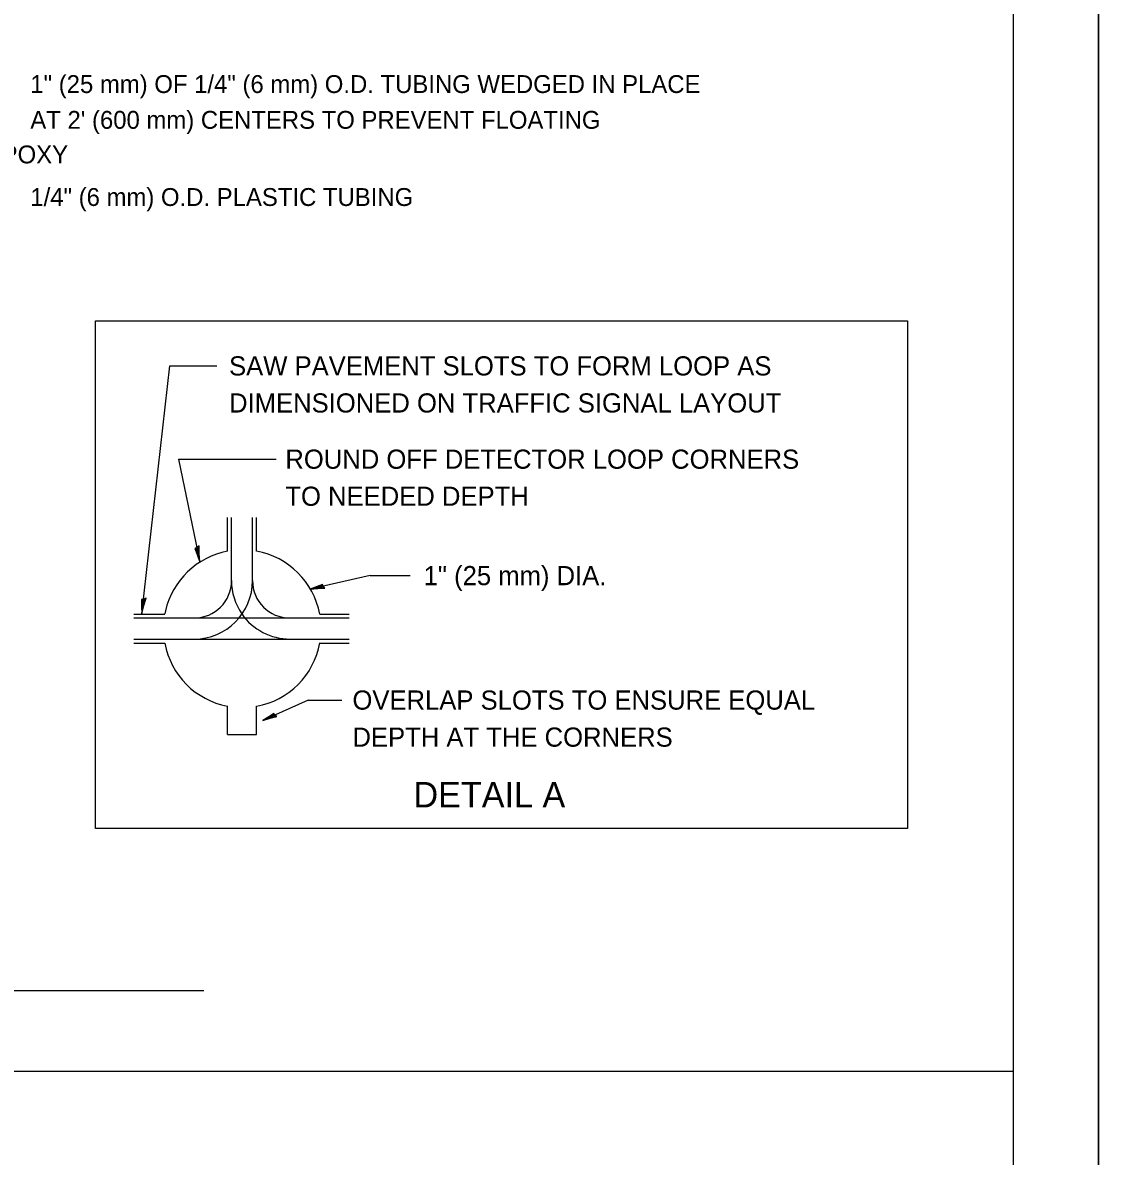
# Model space of a CAD drawing. Extents: x 1709823 to 1716999, y 1398858 to 1402388.
# Drawn here: x 1715512.3 to 1715638.6, y 1401786.9 to 1401920 of the extents above; entities that cross this region are included whole.
import ezdxf

# ---------------------------------------------------------------- set-up
doc = ezdxf.new("R2010")
doc.units = 0
for name, color, linetype in [('Design_EX_Roadway Notes', 7, 'Continuous'), ('Level 48', 7, 'Continuous'), ('Sheets_50 Reference Boundary', 7, 'Continuous'), ('Sheets_General Details', 7, 'Continuous'), ('Signals_EX_Detector Loop', 7, 'Continuous')]:
    doc.layers.add(name, color=color, linetype=linetype)

msp = doc.modelspace()

# ---------------------------------------------------------------- linework, layer by layer
at = {"layer": 'Design_EX_Roadway Notes'}
for p, q in [((1715526.29, 1401850.61), (1715529.57, 1401879.73)), ((1715529.57, 1401879.73), (1715535.09, 1401879.73)), ((1715530.62, 1401868.78), (1715542.07, 1401868.78)), ((1715530.62, 1401868.78), (1715533.1, 1401856.69)), ((1715553.12, 1401855.11), (1715546.06, 1401853.54)), ((1715553.12, 1401855.11), (1715557.82, 1401855.11)), ((1715545.81, 1401840.5), (1715540.49, 1401838.1)), ((1715545.81, 1401840.5), (1715549.77, 1401840.5))]:
    msp.add_line(p, q, dxfattribs=at)
for points in [[(1715532.78, 1401858.41), (1715532.53, 1401858.3), (1715532.79, 1401857.6), (1715533.1, 1401856.69), (1715533.04, 1401857.71), (1715533.01, 1401858.61), (1715532.78, 1401858.41), (1715532.62, 1401858.3), (1715532.98, 1401857.31), (1715532.94, 1401858.46), (1715532.76, 1401858.25), (1715532.88, 1401857.79), (1715532.86, 1401858.25)], [(1715547.6, 1401853.86), (1715547.5, 1401854.08), (1715546.87, 1401853.83), (1715546.06, 1401853.54), (1715546.97, 1401853.62), (1715547.79, 1401853.65), (1715547.6, 1401853.86), (1715547.5, 1401854), (1715546.62, 1401853.67), (1715547.65, 1401853.71), (1715547.46, 1401853.88), (1715547.05, 1401853.76), (1715547.46, 1401853.79)], [(1715526.51, 1401852.34), (1715526.24, 1401852.31), (1715526.27, 1401851.56), (1715526.29, 1401850.61), (1715526.54, 1401851.6), (1715526.79, 1401852.47), (1715526.51, 1401852.34), (1715526.33, 1401852.28), (1715526.36, 1401851.24), (1715526.68, 1401852.34), (1715526.44, 1401852.2), (1715526.42, 1401851.72), (1715526.54, 1401852.17)], [(1715541.93, 1401838.73), (1715541.79, 1401838.92), (1715541.22, 1401838.55), (1715540.49, 1401838.1), (1715541.37, 1401838.36), (1715542.16, 1401838.56), (1715541.93, 1401838.73), (1715541.8, 1401838.84), (1715541.01, 1401838.33), (1715542.01, 1401838.59), (1715541.79, 1401838.71), (1715541.42, 1401838.51), (1715541.81, 1401838.62)]]:
    msp.add_lwpolyline(points, dxfattribs=at)
at = {"layer": 'Level 48'}
msp.add_lwpolyline([(1714958.63, 1401992.13), (1715638.63, 1401992.13), (1715638.63, 1401552.13), (1714958.63, 1401552.13)], close=True, dxfattribs=at)
at = {"layer": 'Sheets_50 Reference Boundary'}
msp.add_lwpolyline([(1714998.63, 1401982.13), (1715628.63, 1401982.13), (1715628.63, 1401582.13), (1714998.63, 1401582.13)], close=True, dxfattribs=at)
at = {"layer": 'Sheets_General Details'}
for p, q in [((1715638.63, 1401552.13), (1715638.63, 1401992.13)), ((1715638.63, 1401992.13), (1715638.63, 1401552.13)), ((1715316.99, 1401806.41), (1715533.57, 1401806.41)), ((1714998.63, 1401796.93), (1715628.63, 1401796.93))]:
    msp.add_line(p, q, dxfattribs=at)
for points in [[(1714998.63, 1401982.13), (1715628.63, 1401982.13), (1715628.63, 1401562.13), (1714998.63, 1401562.13)], [(1715520.87, 1401885.03), (1715616.21, 1401885.03), (1715616.21, 1401825.41), (1715520.87, 1401825.41)]]:
    msp.add_lwpolyline(points, close=True, dxfattribs=at)
at = {"layer": 'Signals_EX_Detector Loop'}
for p, q in [((1715536.37, 1401858), (1715536.37, 1401861.92)), ((1715536.83, 1401854.52), (1715536.83, 1401861.92)), ((1715539.3, 1401854.52), (1715539.3, 1401861.92)), ((1715539.76, 1401857.99), (1715539.76, 1401861.92)), ((1715529.07, 1401850.98), (1715528.98, 1401850.62)), ((1715525.36, 1401850.6), (1715528.98, 1401850.6)), ((1715525.36, 1401850.14), (1715532.44, 1401850.14)), ((1715532.44, 1401850.14), (1715543.69, 1401850.14)), ((1715543.69, 1401850.14), (1715550.64, 1401850.14)), ((1715547.19, 1401850.6), (1715550.64, 1401850.6)), ((1715525.36, 1401847.67), (1715532.44, 1401847.67)), ((1715525.36, 1401847.2), (1715528.99, 1401847.2)), ((1715532.44, 1401847.67), (1715543.69, 1401847.67)), ((1715543.69, 1401847.67), (1715550.64, 1401847.67)), ((1715547.18, 1401847.2), (1715550.64, 1401847.2)), ((1715536.37, 1401836.45), (1715536.37, 1401839.81)), ((1715539.76, 1401836.45), (1715539.76, 1401839.78)), ((1715536.37, 1401836.45), (1715539.76, 1401836.45))]:
    msp.add_line(p, q, dxfattribs=at)
for centre, radius, start, end in [((1715538.09, 1401848.88), 9.26, 100.7123, 166.9473), ((1715538.09, 1401848.88), 9.26, 10.7543, 79.5892), ((1715532.44, 1401854.53), 6.86, 270, 0), ((1715532.44, 1401854.53), 4.39, 270, 0), ((1715543.68, 1401854.53), 6.86, 180, 214.647), ((1715543.68, 1401854.53), 4.39, 180, 270), ((1715543.68, 1401854.53), 6.86, 214.647, 270), ((1715538.09, 1401848.88), 9.26, 190.559, 259.2144), ((1715538.09, 1401848.88), 9.26, 280.3811, 349.6347)]:
    msp.add_arc(centre, radius, start, end, dxfattribs=at)

# ---------------------------------------------------------------- texts
at = {"layer": 'Design_EX_Roadway Notes'}
for s, height, p in [('1" (25 mm) OF 1/4" (6 mm) O.D. TUBING WEDGED IN PLACE', 2.0985, (1715513.2, 1401911.77)), ("AT 2' (600 mm) CENTERS TO PREVENT FLOATING", 2.0985, (1715513.2, 1401907.57)), ('EPOXY', 2.099, (1715507.96, 1401903.51)), ('1/4" (6 mm) O.D. PLASTIC TUBING', 2.0985, (1715513.2, 1401898.51)), ('SAW PAVEMENT SLOTS TO FORM LOOP AS', 2.25, (1715536.54, 1401878.61)), ('DIMENSIONED ON TRAFFIC SIGNAL LAYOUT', 2.25, (1715536.54, 1401874.26)), ('ROUND OFF DETECTOR LOOP CORNERS', 2.25, (1715543.15, 1401867.66)), ('TO NEEDED DEPTH', 2.25, (1715543.15, 1401863.31)), ('1" (25 mm) DIA. ', 2.25, (1715559.39, 1401853.99)), ('OVERLAP SLOTS TO ENSURE EQUAL', 2.25, (1715551.03, 1401839.38)), ('DEPTH AT THE CORNERS', 2.25, (1715551.03, 1401835.03))]:
    msp.add_text(s, height=height, dxfattribs=at).set_placement(p)
at = {"layer": 'Sheets_General Details'}
msp.add_text('DETAIL A', height=2.998, dxfattribs=at).set_placement((1715558.2, 1401827.9))

doc.saveas('drawing.dxf')
